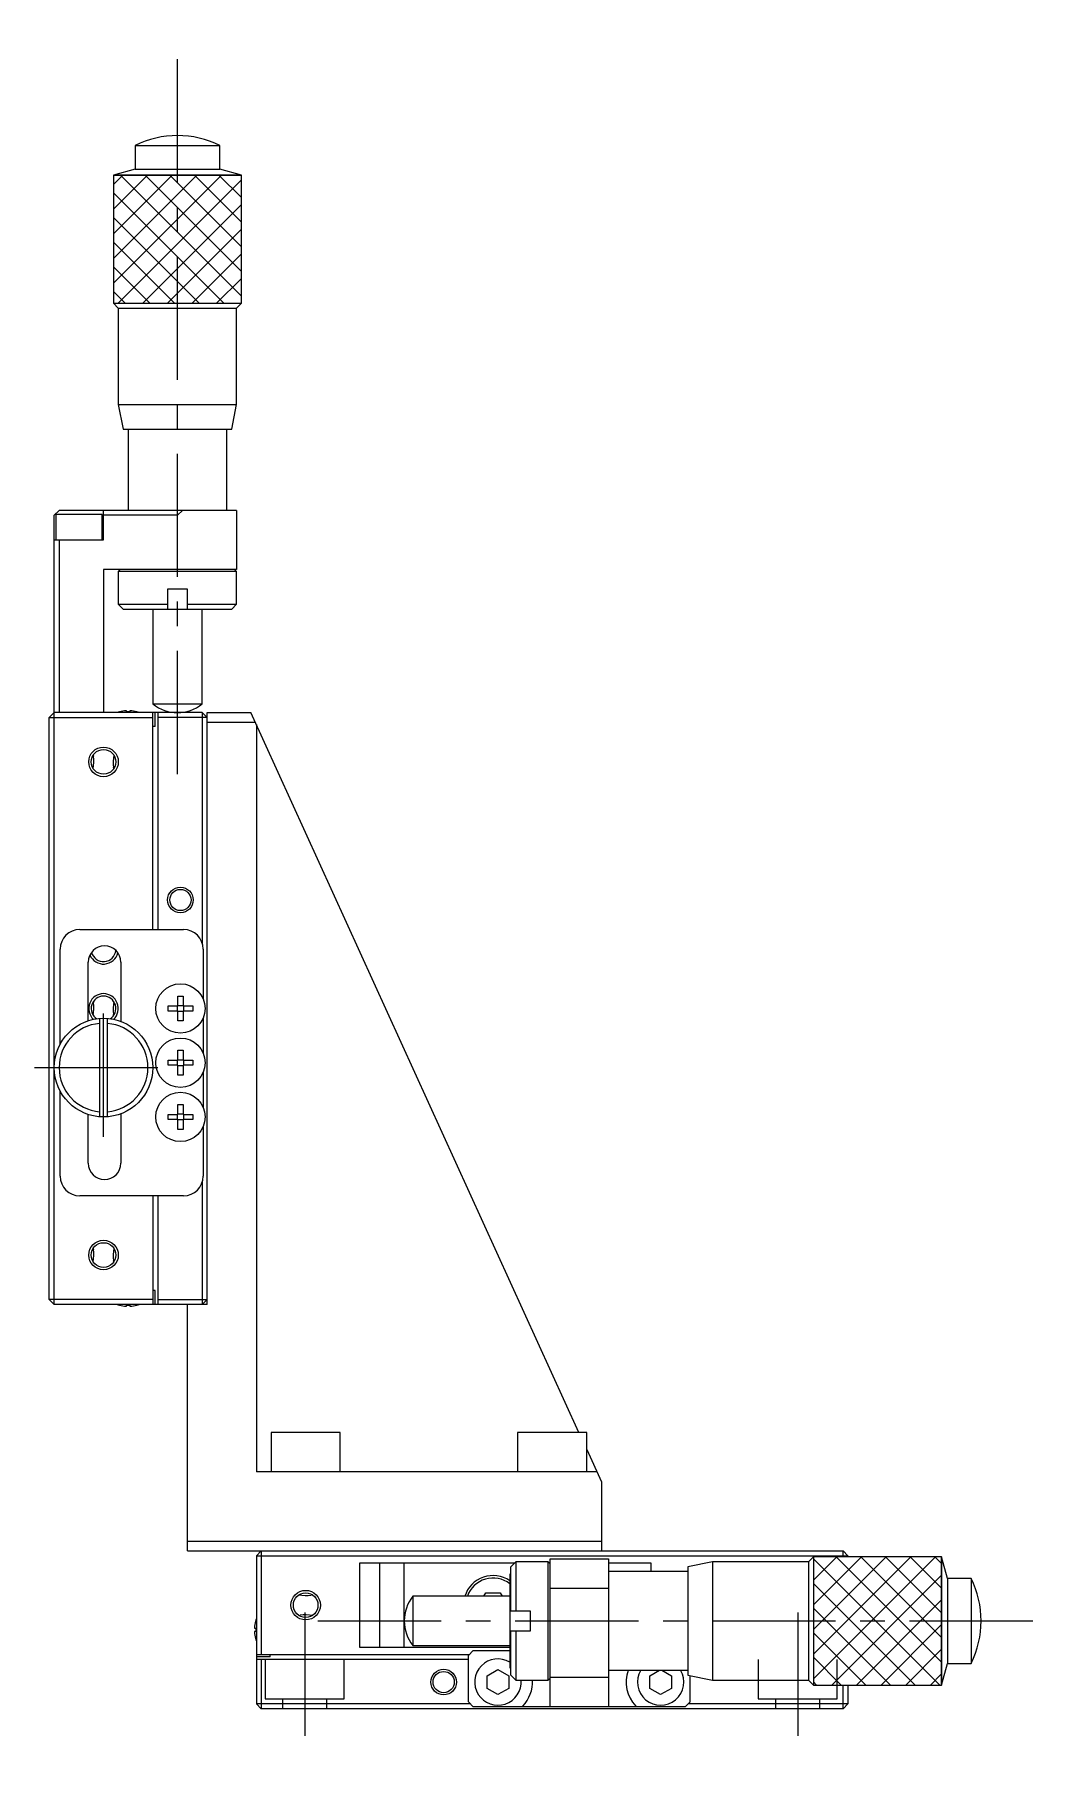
# Model space of a CAD drawing. Extents: x -258 to 397, y -12 to 473.
# Drawn here: x -3.8 to 100, y 14.7 to 189.7 of the extents above; entities that cross this region are included whole.
import ezdxf

# ---------------------------------------------------------------- set-up
doc = ezdxf.new("R2010")
doc.units = 0
doc.header["$LTSCALE"] = 10
doc.linetypes.add('CENTER', pattern=[2, 1.25, -0.25, 0.25, -0.25])
doc.linetypes.add('DASHED', pattern=[3.5, 2, -1.5])
doc.layers.get('0').update_dxf_attribs({"linetype": 'CONTINUOUS'})
doc.layers.add('CENTER', color=1, linetype='CENTER')

msp = doc.modelspace()

# ---------------------------------------------------------------- linework, layer by layer
at = {"color": 7, "linetype": 'CONTINUOUS'}
for p, q in [((6.404448, 178.440878), (15.004448, 178.440878)), ((6.404448, 178.440878), (6.404448, 176.030367)), ((15.004448, 176.030367), (15.004448, 178.440878)), ((6.404448, 176.030367), (4.204449, 175.440879)), ((4.204449, 175.440879), (17.204447, 175.440879)), ((4.204449, 175.440879), (4.204449, 162.440878)), ((4.204449, 175.440879), (4.204449, 162.440878)), ((17.204447, 175.440879), (4.204449, 175.440879)), ((6.404448, 176.030367), (15.004448, 176.030367)), ((17.204447, 175.440879), (15.004448, 176.030367)), ((17.204447, 162.440878), (17.204447, 175.440879)), ((17.204447, 162.440878), (17.204447, 175.440879)), ((4.204449, 162.440878), (17.204447, 162.440878)), ((4.204449, 162.440878), (4.704452, 161.940876)), ((4.204449, 162.440878), (17.204447, 162.440878)), ((4.704452, 161.940876), (16.704444, 161.940876)), ((4.704452, 161.940876), (4.704452, 152.190871)), ((16.704444, 161.940876), (17.204447, 162.440878)), ((16.704444, 152.190871), (16.704444, 161.940876)), ((4.704452, 152.190871), (16.704444, 152.190871)), ((4.704452, 152.190871), (5.204451, 149.690872)), ((16.204445, 149.690872), (16.704444, 152.190871)), ((5.204451, 149.690872), (16.204445, 149.690872)), ((5.704448, 149.690872), (5.704448, 141.440872)), ((15.704448, 141.440872), (15.704448, 149.690872)), ((-1.295552, 141.440872), (-1.795552, 140.940872)), ((-1.795552, 60.940872), (-1.795552, 140.940872)), ((-1.645552, 141.040872), (-1.645552, 138.440872)), ((3.054448, 141.040872), (-1.645552, 141.040872)), ((16.704448, 141.440872), (-1.295552, 141.440872)), ((3.054448, 138.440872), (3.054448, 141.040872)), ((3.204448, 138.440872), (3.204448, 141.440872)), ((10.704448, 140.940872), (3.204448, 140.940872)), ((10.704446, 135.440872), (10.704448, 140.940872)), ((11.204448, 141.440872), (10.704448, 140.940872)), ((16.704448, 141.440872), (16.704448, 135.440872)), ((-1.795552, 138.440872), (3.204448, 138.440872)), ((-1.295552, 138.440872), (-1.295552, 120.940872)), ((3.204448, 135.440872), (3.204448, 120.940872)), ((16.704448, 135.440872), (3.204448, 135.440872)), ((4.904448, 135.440872), (4.704448, 135.240872)), ((16.704448, 135.240872), (4.704448, 135.240872)), ((4.704448, 135.240872), (4.704448, 131.940872)), ((16.704448, 135.240872), (16.504448, 135.440872)), ((16.704448, 131.940872), (16.704448, 135.240872)), ((11.704448, 133.440872), (9.704448, 133.440872)), ((9.704448, 133.440872), (9.704448, 131.440872)), ((11.704448, 131.440872), (11.704448, 133.440872)), ((4.704448, 131.940872), (9.704448, 131.940872)), ((4.704448, 131.940872), (5.204448, 131.440872)), ((5.204448, 131.440872), (16.204448, 131.440872)), ((8.204452, 131.440872), (8.204452, 121.818381)), ((11.704448, 131.940872), (16.704448, 131.940872)), ((13.204444, 121.818381), (13.204444, 131.440872)), ((16.204448, 131.440872), (16.704448, 131.940872)), ((-2.295552, 120.440872), (-1.795552, 120.940872)), ((13.204448, 120.940872), (-1.795552, 120.940872)), ((4.818087, 121.010393), (4.815832, 121.015016)), ((5.524448, 121.010393), (5.524448, 121.130731)), ((5.884448, 121.010393), (5.524448, 121.010393)), ((5.884448, 121.130731), (5.884448, 121.010393)), ((6.593064, 121.015016), (6.59081, 121.010393)), ((8.204448, 98.940872), (8.204448, 120.940872)), ((8.204452, 121.818381), (13.204444, 121.818381)), ((8.454448, 119.540872), (8.454448, 120.940872)), ((8.704448, 120.940872), (8.704448, 98.940872)), ((13.204448, 120.940872), (13.704448, 120.440872)), ((13.204448, 120.940872), (13.204448, 97.565372)), ((13.704448, 120.940872), (18.1578, 120.940872)), ((13.704448, 60.940872), (13.704448, 120.940872)), ((51.425817, 47.940872), (18.1578, 120.940872)), ((-2.295552, 61.440872), (-2.295552, 120.440872)), ((-2.295552, 120.440872), (8.204448, 120.440872)), ((8.454448, 119.540872), (8.204448, 119.540872)), ((13.704448, 120.440872), (8.704448, 120.440872)), ((18.613526, 119.940872), (13.704448, 119.940872)), ((18.704448, 119.741362), (18.704448, 43.940872)), ((2.160417, 116.628258), (2.186497, 116.514399)), ((4.248479, 115.253485), (4.222399, 115.367345)), ((0.804448, 98.940872), (11.304448, 98.940872)), ((-1.195552, 87.31574), (-1.195552, 96.940872)), ((13.304448, 96.940872), (13.304448, 91.920668)), ((1.654448, 89.694555), (1.654448, 95.640872)), ((4.954448, 95.640872), (4.954448, 89.62462)), ((2.160417, 91.628258), (2.186497, 91.514399)), ((9.745859, 91.200872), (10.744448, 91.200872)), ((9.745859, 90.680872), (9.745859, 91.200872)), ((10.703073, 90.680872), (10.703073, 91.200872)), ((10.744448, 92.199461), (11.264448, 92.199461)), ((10.744448, 91.200872), (10.744448, 92.199461)), ((10.744448, 91.242247), (11.264448, 91.242247)), ((11.264448, 92.199461), (11.264448, 91.200872)), ((11.264448, 91.200872), (12.263038, 91.200872)), ((11.305823, 91.200872), (11.305823, 90.680872)), ((12.263038, 91.200872), (12.263038, 90.680872)), ((2.804448, 89.924846), (2.804448, 79.956897)), ((3.604448, 79.956897), (3.604448, 89.924846)), ((4.248479, 90.253485), (4.222399, 90.367345)), ((10.744448, 90.680872), (9.745859, 90.680872)), ((10.744448, 89.682282), (10.744448, 90.680872)), ((11.264448, 90.639497), (10.744448, 90.639497)), ((11.264448, 89.682282), (10.744448, 89.682282)), ((11.264448, 90.680872), (11.264448, 89.682282)), ((12.263038, 90.680872), (11.264448, 90.680872)), ((13.304448, 89.961076), (13.304448, 86.420668)), ((10.744448, 86.699461), (11.264448, 86.699461)), ((10.744448, 85.700872), (10.744448, 86.699461)), ((11.264448, 86.699461), (11.264448, 85.700872)), ((9.745859, 85.700872), (10.744448, 85.700872)), ((9.745859, 85.180872), (9.745859, 85.700872)), ((10.744448, 85.180872), (9.745859, 85.180872)), ((10.703073, 85.180872), (10.703073, 85.700872)), ((10.744448, 85.742247), (11.264448, 85.742247)), ((10.744448, 84.182282), (10.744448, 85.180872)), ((11.264448, 85.139497), (10.744448, 85.139497)), ((11.264448, 84.182282), (10.744448, 84.182282)), ((11.264448, 85.700872), (12.263038, 85.700872)), ((11.264448, 85.180872), (11.264448, 84.182282)), ((12.263038, 85.180872), (11.264448, 85.180872)), ((11.305823, 85.700872), (11.305823, 85.180872)), ((12.263038, 85.700872), (12.263038, 85.180872)), ((13.304448, 84.461076), (13.304448, 80.920668)), ((-1.195552, 73.940872), (-1.195552, 82.566003)), ((10.744448, 81.199461), (11.264448, 81.199461)), ((10.744448, 80.200872), (10.744448, 81.199461)), ((11.264448, 81.199461), (11.264448, 80.200872)), ((1.654448, 75.240872), (1.654448, 80.187189)), ((4.954448, 80.257123), (4.954448, 75.240872)), ((9.745859, 80.200872), (10.744448, 80.200872)), ((9.745859, 79.680872), (9.745859, 80.200872)), ((10.744448, 79.680872), (9.745859, 79.680872)), ((10.703073, 79.680872), (10.703073, 80.200872)), ((10.744448, 80.242247), (11.264448, 80.242247)), ((10.744448, 78.682282), (10.744448, 79.680872)), ((11.264448, 79.639497), (10.744448, 79.639497)), ((11.264448, 80.200872), (12.263038, 80.200872)), ((11.264448, 79.680872), (11.264448, 78.682282)), ((12.263038, 79.680872), (11.264448, 79.680872)), ((11.305823, 80.200872), (11.305823, 79.680872)), ((12.263038, 80.200872), (12.263038, 79.680872)), ((13.304448, 78.961076), (13.304448, 73.940872)), ((11.264448, 78.682282), (10.744448, 78.682282)), ((11.304448, 71.940872), (0.804448, 71.940872)), ((8.204448, 71.940872), (8.204448, 60.940872)), ((8.704448, 71.940872), (8.704448, 60.940872)), ((13.204448, 73.316372), (13.204448, 60.940872)), ((2.160417, 66.628258), (2.186497, 66.514399)), ((4.248479, 65.253485), (4.222399, 65.367345)), ((-1.795552, 60.940872), (-2.295552, 61.440872)), ((8.204448, 61.440872), (-2.295552, 61.440872)), ((8.454448, 62.340872), (8.204448, 62.340872)), ((8.454448, 60.940872), (8.454448, 62.340872)), ((8.704448, 61.440872), (13.704448, 61.440872)), ((13.204448, 60.940872), (13.704448, 61.440872)), ((13.704448, 60.940872), (-1.795552, 60.940872)), ((4.815832, 60.866728), (4.818087, 60.87135)), ((5.524448, 60.87135), (5.884448, 60.87135)), ((5.524448, 60.751013), (5.524448, 60.87135)), ((5.884448, 60.87135), (5.884448, 60.751013)), ((6.59081, 60.87135), (6.593064, 60.866728)), ((11.704448, 35.940872), (11.704448, 60.940872)), ((20.204448, 47.940872), (20.204448, 43.940872)), ((27.204448, 47.940872), (20.204448, 47.940872)), ((27.204448, 43.940872), (27.204448, 47.940872)), ((45.204448, 47.940872), (45.204448, 43.940872)), ((52.204448, 47.940872), (45.204448, 47.940872)), ((52.204448, 43.940872), (52.204448, 47.940872)), ((52.204448, 46.232321), (53.704448, 42.940872)), ((53.248722, 43.940872), (18.704448, 43.940872)), ((53.704448, 42.940872), (53.704448, 35.940872)), ((11.704448, 36.940872), (53.704448, 36.940872)), ((11.704448, 35.940872), (78.204448, 35.940872)), ((19.204448, 35.940872), (18.704448, 35.440872)), ((18.704448, 35.440872), (18.704448, 20.440872)), ((18.704448, 35.440872), (78.704448, 35.440872)), ((19.204448, 35.940872), (19.204448, 25.440872)), ((48.504448, 35.140872), (54.404448, 35.140872)), ((48.504448, 20.140872), (48.504448, 35.140872)), ((54.404448, 35.140872), (54.404448, 20.140872)), ((75.204454, 35.340871), (74.704452, 34.840868)), ((75.204454, 35.340871), (75.204454, 22.340873)), ((88.204455, 35.340871), (75.204454, 35.340871)), ((88.204455, 35.340871), (75.204454, 35.340871)), ((75.204454, 35.340871), (75.204454, 22.340873)), ((78.704448, 35.440872), (78.204448, 35.940872)), ((78.204448, 35.340871), (78.204448, 35.940872)), ((78.704448, 35.440872), (78.704448, 35.340871)), ((88.204455, 35.340871), (88.204455, 22.340873)), ((88.793943, 33.140872), (88.204455, 35.340871)), ((88.204455, 22.340873), (88.204455, 35.340871)), ((29.204448, 26.140872), (29.204448, 34.740872)), ((29.204448, 34.740872), (44.904448, 34.740872)), ((31.204448, 34.740872), (31.204448, 26.140872)), ((33.704448, 26.140872), (33.704448, 34.740872)), ((44.404448, 33.590872), (44.404448, 24.090872)), ((44.504448, 33.590872), (44.404448, 33.590872)), ((45.004448, 34.840872), (44.504448, 34.340872)), ((44.504448, 29.840872), (44.504448, 34.340872)), ((45.004448, 34.840872), (45.004448, 29.840872)), ((48.304448, 34.840872), (45.004448, 34.840872)), ((48.504448, 34.640872), (48.304448, 34.840872)), ((48.304448, 22.840872), (48.304448, 34.840872)), ((48.404448, 34.740872), (48.504448, 34.740872)), ((54.404448, 34.740872), (58.704448, 34.740872)), ((62.454448, 33.840872), (54.404448, 33.840872)), ((58.704448, 34.740872), (58.704448, 33.840872)), ((64.954447, 34.840868), (62.454448, 34.340869)), ((62.454448, 34.340869), (62.454448, 23.340875)), ((64.954447, 34.840868), (64.954447, 22.840876)), ((74.704452, 34.840868), (64.954447, 34.840868)), ((74.704452, 34.840868), (74.704452, 22.840876)), ((41.780685, 31.340868), (41.98276, 31.690872)), ((41.98276, 31.690872), (43.426136, 31.690872)), ((43.426136, 31.690872), (43.628211, 31.340868)), ((54.404448, 32.140872), (48.504448, 32.140872)), ((88.793943, 33.140872), (88.793943, 24.540872)), ((91.204454, 33.140872), (88.793943, 33.140872)), ((91.204454, 33.140872), (91.204454, 24.540872)), ((24.391834, 31.484902), (24.277975, 31.458823)), ((34.581957, 31.340868), (34.581957, 26.340876)), ((44.404448, 31.340868), (34.581957, 31.340868)), ((46.504448, 29.840872), (44.504448, 29.840872)), ((46.504448, 27.840872), (46.504448, 29.840872)), ((18.514589, 28.120872), (18.634926, 28.120872)), ((18.630304, 28.829488), (18.634926, 28.827233)), ((18.634926, 28.120872), (18.634926, 27.760872)), ((23.017062, 29.396841), (23.130921, 29.422921)), ((18.634926, 27.760872), (18.514589, 27.760872)), ((18.634926, 27.05451), (18.630304, 27.052256)), ((34.581957, 26.340876), (44.404448, 26.340876)), ((44.504448, 23.340872), (44.504448, 27.840872)), ((44.504448, 27.840872), (46.504448, 27.840872)), ((45.004448, 27.840872), (45.004448, 22.840872)), ((18.704448, 25.440872), (40.304448, 25.440872)), ((20.104448, 25.190872), (18.704448, 25.190872)), ((40.204448, 24.940872), (18.704448, 24.940872)), ((19.204448, 24.940872), (19.204448, 19.940872)), ((20.104448, 25.190872), (20.104448, 25.440872)), ((44.404448, 26.140872), (29.204448, 26.140872)), ((40.704448, 25.840872), (40.204448, 25.340872)), ((40.204448, 20.640872), (40.204448, 25.340872)), ((40.704448, 25.840872), (44.404448, 25.840872)), ((88.204455, 22.340873), (88.793943, 24.540872)), ((88.793943, 24.540872), (91.204454, 24.540872)), ((42.104448, 23.275957), (43.204448, 23.911042)), ((42.104448, 22.005787), (42.104448, 23.275957)), ((43.204448, 23.911042), (44.304448, 23.275957)), ((44.304448, 23.275957), (44.304448, 22.005787)), ((44.404448, 24.090872), (44.504448, 24.090872)), ((44.504448, 23.340872), (45.004448, 22.840872)), ((45.004448, 22.840872), (48.304448, 22.840872)), ((48.304448, 22.840872), (48.504448, 23.040872)), ((48.504448, 23.140872), (54.404448, 23.140872)), ((54.404448, 23.840872), (62.454448, 23.840872)), ((58.604448, 23.275957), (59.582909, 23.840872)), ((58.604448, 22.005787), (58.604448, 23.275957)), ((59.825987, 23.840872), (60.804448, 23.275957)), ((60.804448, 23.275957), (60.804448, 22.005787)), ((62.454448, 23.340875), (64.954447, 22.840876)), ((62.704448, 20.640872), (62.704448, 23.290875)), ((64.954447, 22.840876), (74.704452, 22.840876)), ((74.704452, 22.840876), (75.204454, 22.340873)), ((43.204448, 21.370701), (42.104448, 22.005787)), ((44.304448, 22.005787), (43.204448, 21.370701)), ((59.704448, 21.370701), (58.604448, 22.005787)), ((60.804448, 22.005787), (59.704448, 21.370701)), ((75.204454, 22.340873), (88.204455, 22.340873)), ((75.204454, 22.340873), (88.204455, 22.340873)), ((78.204448, 19.940872), (78.204448, 22.340873)), ((78.704448, 22.340873), (78.704448, 20.440872)), ((19.204448, 19.940872), (18.704448, 20.440872)), ((40.404448, 20.440872), (18.704448, 20.440872)), ((78.204448, 19.940872), (19.204448, 19.940872)), ((40.204448, 20.640872), (40.704448, 20.140872)), ((62.204448, 20.140872), (40.704448, 20.140872)), ((45.722604, 20.21005), (45.751976, 20.140872)), ((57.15692, 20.140872), (57.186293, 20.21005)), ((62.204448, 20.140872), (62.704448, 20.640872)), ((78.704448, 20.440872), (62.504448, 20.440872)), ((78.204448, 19.940872), (78.704448, 20.440872))]:
    msp.add_line(p, q, dxfattribs=at)
at = {"color": 3, "linetype": 'CONTINUOUS'}
for p, q in [((4.204449, 174.468025), (5.177303, 175.440879)), ((4.204449, 171.968025), (7.677303, 175.440879)), ((4.204449, 169.468025), (10.177303, 175.440879)), ((4.204449, 166.968025), (12.677303, 175.440879)), ((4.204449, 164.468025), (15.177303, 175.440879)), ((4.913794, 175.440879), (17.204447, 163.150226)), ((7.413794, 175.440879), (17.204447, 165.650226)), ((9.913794, 175.440879), (17.204447, 168.150226)), ((12.413794, 175.440879), (17.204447, 170.650226)), ((14.913794, 175.440879), (17.204447, 173.150226)), ((4.204449, 173.650224), (15.413795, 162.440878)), ((4.677302, 162.440878), (17.204447, 174.968023)), ((7.177302, 162.440878), (17.204447, 172.468023)), ((4.204449, 171.150224), (12.913795, 162.440878)), ((9.677302, 162.440878), (17.204447, 169.968023)), ((4.204449, 168.650224), (10.413795, 162.440878)), ((12.177302, 162.440878), (17.204447, 167.468023)), ((4.204449, 166.150224), (7.913795, 162.440878)), ((14.677302, 162.440878), (17.204447, 164.968023)), ((4.204449, 163.650224), (5.413795, 162.440878)), ((17.177302, 162.440878), (17.204447, 162.468023)), ((75.204454, 32.96803), (77.577295, 35.340871)), ((75.204454, 30.46803), (80.077295, 35.340871)), ((75.204454, 27.96803), (82.577295, 35.340871)), ((75.204454, 25.46803), (85.077295, 35.340871)), ((75.204454, 22.96803), (87.577295, 35.340871)), ((75.204454, 35.150219), (88.0138, 22.340873)), ((77.513802, 35.340871), (88.204455, 24.650218)), ((80.013802, 35.340871), (88.204455, 27.150218)), ((82.513802, 35.340871), (88.204455, 29.650218)), ((85.013802, 35.340871), (88.204455, 32.150218)), ((87.513802, 35.340871), (88.204455, 34.650218)), ((77.077297, 22.340873), (88.204455, 33.468031)), ((75.204454, 32.650219), (85.5138, 22.340873)), ((75.204454, 30.150219), (83.0138, 22.340873)), ((79.577297, 22.340873), (88.204455, 30.968031)), ((82.077297, 22.340873), (88.204455, 28.468031)), ((75.204454, 27.650219), (80.5138, 22.340873)), ((75.204454, 25.150219), (78.0138, 22.340873)), ((84.577297, 22.340873), (88.204455, 25.968031)), ((87.077297, 22.340873), (88.204455, 23.468031)), ((75.204454, 22.650219), (75.5138, 22.340873))]:
    msp.add_line(p, q, dxfattribs=at)
at = {"color": 3, "linetype": 'DASHED'}
for p, q in [((19.604448, 24.940872), (19.604448, 20.940872)), ((27.604448, 20.940872), (27.604448, 24.940872)), ((69.604448, 24.940872), (69.604448, 20.940872)), ((77.604448, 20.940872), (77.604448, 24.940872)), ((19.604448, 20.940872), (27.604448, 20.940872)), ((21.354448, 20.940872), (21.354448, 19.940872)), ((25.854448, 19.940872), (25.854448, 20.940872)), ((69.604448, 20.940872), (77.604448, 20.940872)), ((71.354448, 20.940872), (71.354448, 19.940872)), ((75.854448, 19.940872), (75.854448, 20.940872))]:
    msp.add_line(p, q, dxfattribs=at)
at = {"color": 3, "linetype": 'CONTINUOUS'}
for centre, radius in [((3.204448, 115.940872), 1.5), ((11.004448, 101.940872), 1.3), ((3.204448, 65.940872), 1.5), ((23.704448, 30.440872), 1.5), ((37.704448, 22.640872), 1.3)]:
    msp.add_circle(centre, radius, dxfattribs=at)
at = {"color": 7, "linetype": 'CONTINUOUS'}
for centre, radius in [((3.204448, 115.940872), 1.25), ((11.004448, 101.940872), 1.075), ((11.004448, 90.940872), 2.5), ((3.204448, 84.940872), 5), ((11.004448, 85.440872), 2.5), ((11.004448, 79.940872), 2.5), ((3.204448, 65.940872), 1.25), ((23.704448, 30.440872), 1.25), ((37.704448, 22.640872), 1.075)]:
    msp.add_circle(centre, radius, dxfattribs=at)
for centre, radius, start, end in [((10.704448, 169.695877), 9.745001, 63.816209, 116.183791), ((5.704448, 117.940872), 3.2, 106.122533, 110.364135), ((5.704448, 117.940872), 3.194933, 93.229709, 106.106712), ((5.704448, 117.940872), 3.194933, 73.893288, 86.770291), ((5.704448, 117.940872), 3.2, 69.635865, 73.877467), ((10.704448, 124.940876), 3.999997, 231.317811, 308.682189), ((-2.57496, 115.982155), 4.791112, 351.25205393, 6.37813989), ((8.983852, 115.899588), 4.791108, 171.25205299, 186.37813895), ((0.804448, 96.940872), 2, 90, 180), ((11.304448, 96.940872), 2, 0, 90), ((3.304448, 95.640872), 1.65, 0, 180), ((3.204448, 96.940872), 1.25, 193.934541, 354.86287), ((3.204448, 90.940872), 1.25, 303.12294, 236.87706), ((-2.57496, 90.982155), 4.791112, 351.25205393, 6.37813989), ((8.983852, 90.899588), 4.791108, 171.25205299, 186.37813895), ((3.204448, 84.940872), 4.5, 95.099689, 264.900311), ((3.204448, 84.940872), 4.5, 275.099689, 84.900311), ((0.804448, 73.940872), 2, 180, 270), ((3.304448, 75.240872), 1.65, 180, 0), ((11.304448, 73.940872), 2, 270, 0), ((-2.57496, 65.982155), 4.791112, 351.25205393, 6.37813989), ((8.983852, 65.899588), 4.791108, 171.25205299, 186.37813895), ((5.704448, 63.940872), 3.2, 249.635865, 253.877467), ((5.704448, 63.940872), 3.194933, 253.893288, 266.770291), ((5.704448, 63.940872), 3.194933, 273.229709, 286.106712), ((5.704448, 63.940872), 3.2, 286.122533, 290.364135), ((42.704448, 30.440872), 3, 55.481892, 162.542477), ((42.704448, 30.440872), 2.75, 51.816518, 160.896764), ((82.459454, 28.840872), 9.745001, 333.816209, 26.183791), ((23.745728, 36.220276), 4.791108, 261.25209841, 276.37818437), ((37.704453, 28.840872), 3.999997, 141.317811, 218.682189), ((21.704448, 27.940872), 3.194933, 163.893288, 176.770291), ((21.704448, 27.940872), 3.2, 159.635865, 163.877467), ((23.663164, 24.661468), 4.791108, 81.25205299, 96.37813895), ((21.704448, 27.940872), 3.194933, 183.229709, 196.106712), ((21.704448, 27.940872), 3.2, 196.122533, 200.364135), ((43.204448, 22.640872), 2.35, 59.293644, 4.882142), ((43.204448, 22.640872), 3.5, 316.010986, 3.275829), ((59.704448, 22.640872), 3.5, 160.314945, 223.989014), ((59.704448, 22.640872), 2.35, 149.293644, 30.706356)]:
    msp.add_arc(centre, radius, start, end, dxfattribs=at)
at = {"color": 3, "linetype": 'CONTINUOUS'}
for centre, start, end in [((3.204448, 96.940872), 202.688088, 346.109323), ((3.204448, 90.940872), 312.598813, 227.401187)]:
    msp.add_arc(centre, 1.5, start, end, dxfattribs=at)
at = {"layer": 'CENTER', "color": 1, "linetype": 'CENTER'}
for p, q in [((10.704448, 114.690875), (10.704448, 189.690875)), ((3.204448, 77.940872), (3.204448, 91.940872)), ((-3.795552, 84.940872), (10.204448, 84.940872)), ((23.604448, 29.690875), (23.604448, 14.690875)), ((24.954452, 28.840872), (99.954452, 28.840872)), ((73.604448, 29.690875), (73.604448, 14.690875))]:
    msp.add_line(p, q, dxfattribs=at)

doc.saveas('drawing.dxf')
